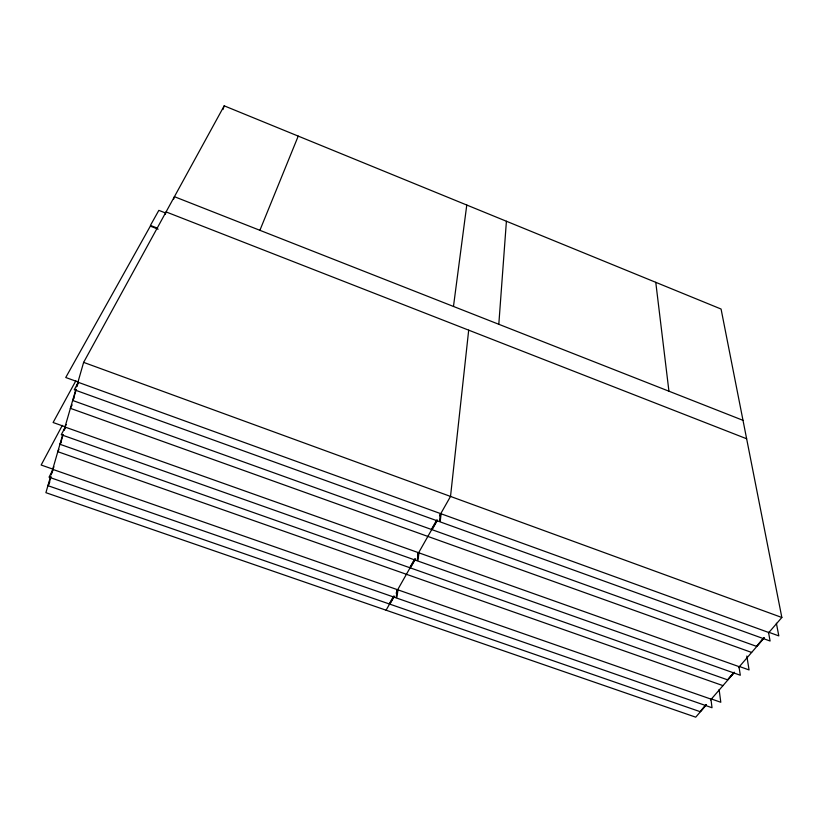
<?xml version="1.0" encoding="UTF-8"?>
<svg xmlns="http://www.w3.org/2000/svg" width="823" height="823" viewBox="0 0 823 823"><rect width="100%" height="100%" fill="white"/><g stroke="black" fill="none" stroke-linecap="round" stroke-linejoin="round"><path stroke-width="1.23" d="M498.81 324.283L506.412 221.243M468.688 330.157L450.52 496.434L439.821 515.311M441.107 513.789L440.161 521.885L770.102 641.024L768.528 632.424L441.107 513.789L439.904 515.918M453.473 306.454L466.775 205.03M418.969 552.861L417.878 561.029L740.309 675.241L738.992 666.62L418.969 552.861L417.745 555.011M397.993 589.875L396.779 598.105L712.018 707.739L710.938 699.097L397.993 589.875L396.12 593.167M50.44 477.001L45.903 492.679L695.723 717.172L706.453 704.745M51.098 474.922L62.661 434.811M63.978 430.46L75.911 389.258M76.611 386.82L83.627 362.377L224.195 105.828L721.071 309.036L781.85 617.487L768.425 633.021M51.005 476.466L48.3 485.796L389.228 603.938L393.589 596.233M52.014 472.968L53.032 469.47L397.324 589.638L396.1 597.868L49.03 477.175L53.032 469.47M63.155 434.534L60.295 444.389L409.751 567.695L414.627 559.074M64.585 429.606L65.295 427.137L418.29 552.614L417.189 560.792L61.283 434.719L65.295 427.137M76.169 389.639L72.99 400.595L431.396 529.456L436.807 519.91M77.228 385.987L78.288 382.325L440.408 513.542L439.461 521.628L74.265 389.763L78.288 382.325M165.32 214.299L166.071 211.912L746.636 438.762M173.653 199.115L174.414 196.687L743.004 420.337M223.002 109.5L224.195 105.828M259.893 230.306L298.235 136.104M48.063 485.426L49.822 482.011M53.968 466.816L52.785 469.089L41.15 465.026L62.322 425.368M58.968 449.399L57.775 451.673L722.975 685.631M60.048 444.019L61.241 441.756M66.241 424.493L65.048 426.756L53.104 422.508L75.809 380.864M72.146 404.926L70.336 408.311L751.646 652.444M72.733 400.225L73.947 397.972M386.08 610.203L394.094 596.058M396.552 591.706L415.245 558.704M417.775 554.239L436.674 520.866M394.248 596.469L389.886 604.164L700.095 711.658L705.939 704.9M415.306 559.321L410.43 567.932L727.583 679.839L734.106 672.278M437.497 520.157L432.085 529.703L756.502 646.343L763.713 637.99M700.363 711.494L706.206 704.725M727.851 679.675L733.56 673.06M756.769 646.189L763.991 637.835M710.588 699.962L734.445 672.35M738.54 667.618L764.228 637.876M711.216 698.922L720.804 702.266L719.117 689.571M739.27 666.455L749.064 669.932L746.831 656.034M78.02 381.944L65.747 377.5L150.321 226.13L158.15 229.164M768.795 632.259L778.805 635.891L776.387 623.258M83.627 362.377L781.85 617.487M157.234 228.084L150.414 225.43L158.839 210.359L165.516 212.972M655.766 282.32L668.934 391.203"/></g></svg>
